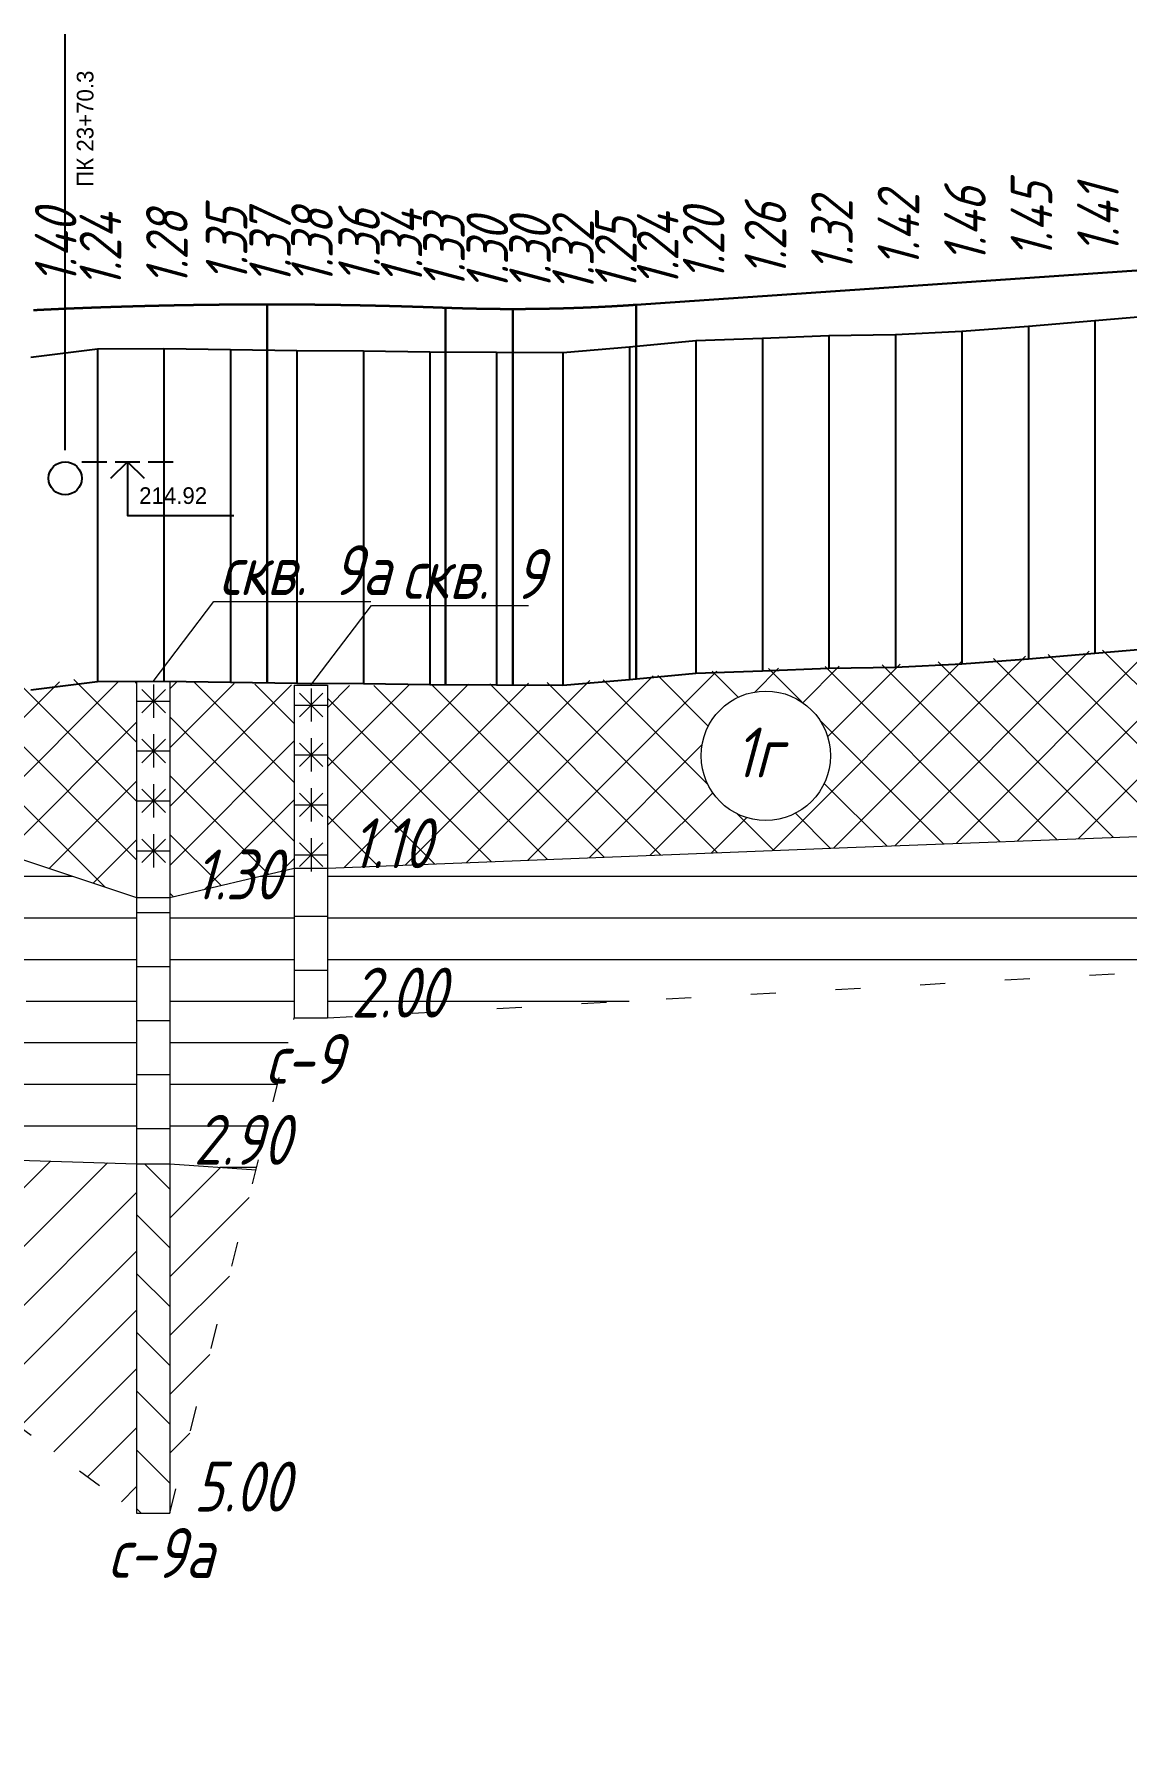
# Model space of a CAD drawing. Extents: x 2172 to 5772, y -842 to -248.
# Drawn here: x 2739.4 to 2805.1, y -519.5 to -416.8 of the extents above; entities that cross this region are included whole.
import ezdxf

# ---------------------------------------------------------------- set-up
doc = ezdxf.new("R2010")
doc.units = 0
doc.header["$MEASUREMENT"] = 0
doc.linetypes.add('CONTI', pattern=[0])
doc.linetypes.add('STROT', pattern=[1.7, 0.5, -1.2])
doc.layers.add('геология', color=7, linetype='CONTINUOUS', lineweight=20)
doc.layers.add('КРАСНЫЙ_ПРОФИЛЬ', color=1, linetype='CONTINUOUS', lineweight=30)
for name, color, linetype in [('ДИНАМИЧЕСКИЕ_КОММУНИКАЦИИ', 7, 'CONTINUOUS'), ('РАБОЧИЕ_ОТМЕТКИ', 1, 'CONTINUOUS'), ('ЧЕРНЫЙ_ПРОФИЛЬ', 7, 'CONTINUOUS')]:
    doc.layers.add(name, color=color, linetype=linetype)
doc.styles.add('ГОСТ', font='gost.TTF', dxfattribs={"oblique": 15, "height": 1})

# ---------------------------------------------------------------- blocks, each defined once
blk = doc.blocks.new('*U18')
at = {"layer": 'ДИНАМИЧЕСКИЕ_КОММУНИКАЦИИ', "color": 0}
blk.add_circle((0, 0), 1, dxfattribs=at)
blk = doc.blocks.new('*U19')
at = {"layer": 'ДИНАМИЧЕСКИЕ_КОММУНИКАЦИИ', "color": 0}
blk.add_text('214.92', height=1, dxfattribs=at).set_placement((4.45, -2.54))
blk = doc.blocks.new('*U20')
at = {"layer": 'ДИНАМИЧЕСКИЕ_КОММУНИКАЦИИ', "color": 0}
blk.add_text('ПК 23+70.3', height=1, rotation=90, dxfattribs=at).set_placement((1.7, 3.2))

msp = doc.modelspace()

# ---------------------------------------------------------------- hatches: boundary and pattern name
at = {"layer": 'геология', "linetype": 'Continuous'}
h = msp.add_hatch(dxfattribs=at)
h.set_pattern_fill('ANSI31', scale=20, angle=135, style=0)
h.set_pattern_definition([(180, (2172.2283, -872.4663), (-4e-16, -2.5), [])])
h.paths.add_polyline_path([(3105.68, -497.89), (3100.3, -497.51), (3100.3, -519.51)])
h.paths.add_polyline_path([(3098.3, -497.51), (3069.03, -496.46), (3098.3, -519.51)])
h.paths.add_polyline_path([(3095.38, -507.84, -1), (3087.6, -507.84, -1)], flags=16)
h.paths.add_polyline_path([(3098.3, -478.51), (3094.27, -477.33), (3075.95, -477.86), (3057.94, -477.73), (3057.94, -487.73), (3069.03, -496.46), (3098.3, -497.51)])
h.paths.add_polyline_path([(3082.55, -484.72, -1), (3090.33, -484.72, -1)], flags=16)
h.paths.add_polyline_path([(3107.23, -478.3), (3100.3, -478.51), (3100.3, -497.51), (3105.68, -497.89), (3107.23, -491.68)])
h.paths.add_polyline_path([(3055.94, -477.73), (2997.85, -470.68), (2997.85, -480.68), (3055.94, -487.73)])
h.paths.add_polyline_path([(3020.09, -478.79, -1), (3027.87, -478.79, -1)], flags=16)
h.paths.add_polyline_path([(2995.85, -470.68), (2937.15, -467.61), (2937.15, -478.61), (2995.85, -480.68)])
h.paths.add_polyline_path([(2965.27, -474.52, -1), (2973.05, -474.52, -1)], flags=16)
h.paths.add_polyline_path([(2935.15, -467.61), (2902.58, -467.01), (2877.22, -464.24), (2877.22, -473.24), (2935.15, -478.61)])
h.paths.add_polyline_path([(2875.22, -464.24), (2858.1, -464.3, -0.510101), (2851.8, -464.32), (2819.36, -464.43), (2817.12, -464.73), (2817.12, -472.73), (2875.22, -473.24)])
h.paths.add_polyline_path([(2866.26, -468.48, -1), (2858.48, -468.48, -1)], flags=16)
h.paths.add_polyline_path([(2815.12, -464.73), (2788.34, -465.73), (2757.07, -466.98), (2757.07, -475.98), (2815.12, -472.73)])
h.paths.add_polyline_path([(2812.24, -467.9), (2812.24, -465.9), (2814.24, -465.9), (2814.24, -467.9)], flags=16)
h.paths.add_polyline_path([(2755.07, -466.98), (2747.59, -468.75), (2747.59, -484.75), (2752.78, -485.12), (2755.07, -475.98)])
h.paths.add_polyline_path([(2745.59, -468.75), (2724.06, -461.57), (2697.03, -456.87), (2697.03, -469.87), (2715.94, -483.84), (2745.59, -484.75)])
h.paths.add_polyline_path([(2738.95, -474.79, -1), (2731.17, -474.79, -1)], flags=16)
h.paths.add_polyline_path([(2695.03, -456.87), (2675.65, -450.32), (2667.14, -449.29), (2664.2, -449.58, -0.625343), (2657.24, -450.25), (2657.05, -450.27), (2635.84, -449.68), (2635.84, -466.68), (2695.03, -469.87)])
h.paths.add_polyline_path([(2656.51, -459.65, -1), (2664.29, -459.65, -1)], flags=16)
h.paths.add_polyline_path([(2633.84, -449.68), (2615.67, -450.31), (2610.45, -450.49), (2575.11, -449.87), (2575.11, -466.37), (2630.66, -466.66), (2630.66, -464.73), (2632.66, -464.73), (2632.66, -466.67), (2633.84, -466.68)])
h.paths.add_polyline_path([(2573.11, -449.87), (2545.31, -449.81), (2534.16, -449.94), (2525.13, -450.37), (2516.1, -450.79), (2516.1, -466.79), (2573.11, -466.37)])
h.paths.add_polyline_path([(2514.1, -450.8), (2502.32, -453.24), (2488.41, -456.14), (2473.99, -463.35), (2473.99, -477.35), (2501.92, -477.29), (2514.1, -466.79)])
h.paths.add_polyline_path([(2492.07, -466.48, -1), (2484.29, -466.48, -1)], flags=16)
h.paths.add_polyline_path([(3100.97, -498.54), (3109.71, -498.54), (3109.71, -494.03), (3100.97, -494.03)], flags=9)
h.paths.add_polyline_path([(3089.5, -509.89), (3093.52, -509.89), (3093.52, -505.39), (3089.5, -505.39)], flags=8)
h.paths.add_polyline_path([(3084.45, -486.77), (3088.69, -486.77), (3088.69, -482.27), (3084.45, -482.27)], flags=8)
h.paths.add_polyline_path([(3058.62, -488.46), (3067.36, -488.46), (3067.36, -483.96), (3058.62, -483.96)], flags=24)
h.paths.add_polyline_path([(3053.47, -492.45), (3062.42, -492.45), (3062.42, -487.95), (3053.47, -487.95)], flags=9)
h.paths.add_polyline_path([(3100.97, -479.4), (3109.71, -479.4), (3109.71, -474.89), (3100.97, -474.89)], flags=9)
h.paths.add_polyline_path([(3022, -480.84), (3026.23, -480.84), (3026.23, -476.33), (3022, -476.33)], flags=8)
h.paths.add_polyline_path([(2998.52, -481.41), (3007.26, -481.41), (3007.26, -476.9), (2998.52, -476.9)], flags=25)
h.paths.add_polyline_path([(2967.17, -476.57), (2971.41, -476.57), (2971.41, -472.06), (2967.17, -472.06)], flags=8)
h.paths.add_polyline_path([(2937.82, -479.35), (2946.56, -479.35), (2946.56, -474.84), (2937.82, -474.84)], flags=25)
h.paths.add_polyline_path([(2877.9, -473.98), (2886.64, -473.98), (2886.64, -469.47), (2877.9, -469.47)], flags=25)
h.paths.add_polyline_path([(2860.39, -470.53), (2864.62, -470.53), (2864.62, -466.02), (2860.39, -466.02)], flags=8)
h.paths.add_polyline_path([(2817.8, -473.46), (2826.54, -473.46), (2826.54, -468.96), (2817.8, -468.96)], flags=9)
h.paths.add_polyline_path([(2817.8, -465.65), (2825.89, -465.65), (2825.89, -461.14), (2817.8, -461.14)], flags=9)
h.paths.add_polyline_path([(2804.27, -468.41), (2813.44, -468.41), (2813.44, -463.9), (2804.27, -463.9)], flags=9)
h.paths.add_polyline_path([(2757.74, -476.72), (2766.49, -476.72), (2766.49, -472.21), (2757.74, -472.21)], flags=9)
h.paths.add_polyline_path([(2757.75, -467.73), (2765.2, -467.73), (2765.2, -463.23), (2757.75, -463.23)], flags=9)
h.paths.add_polyline_path([(2752.59, -480.71), (2760.26, -480.71), (2760.26, -476.2), (2752.59, -476.2)], flags=9)
h.paths.add_polyline_path([(2748.27, -485.56), (2757.01, -485.56), (2757.01, -481.05), (2748.27, -481.05)], flags=9)
h.paths.add_polyline_path([(2748.27, -469.61), (2756.15, -469.61), (2756.15, -465.1), (2748.27, -465.1)], flags=9)
h.paths.add_polyline_path([(2733.07, -476.84), (2737.31, -476.84), (2737.31, -472.34), (2733.07, -472.34)], flags=8)
h.paths.add_polyline_path([(2697.71, -470.61), (2706.45, -470.61), (2706.45, -466.1), (2697.71, -466.1)], flags=24)
h.paths.add_polyline_path([(2692.56, -474.59), (2700.22, -474.59), (2700.22, -470.09), (2692.56, -470.09)], flags=9)
h.paths.add_polyline_path([(2658.42, -461.7), (2662.65, -461.7), (2662.65, -457.19), (2658.42, -457.19)], flags=8)
h.paths.add_polyline_path([(2636.52, -467.41), (2645.26, -467.41), (2645.26, -462.9), (2636.52, -462.9)], flags=25)
h.paths.add_polyline_path([(2636.52, -450.54), (2645.04, -450.54), (2645.04, -446.04), (2636.52, -446.04)], flags=9)
h.paths.add_polyline_path([(2624.01, -467.23), (2631.25, -467.23), (2631.25, -462.73), (2624.01, -462.73)], flags=9)
h.paths.add_polyline_path([(2575.79, -467.1), (2584.53, -467.1), (2584.53, -462.6), (2575.79, -462.6)], flags=9)
h.paths.add_polyline_path([(2575.79, -450.71), (2584.1, -450.71), (2584.1, -446.2), (2575.79, -446.2)], flags=9)
h.paths.add_polyline_path([(2516.77, -467.53), (2525.51, -467.53), (2525.51, -463.02), (2516.77, -463.02)], flags=9)
h.paths.add_polyline_path([(2516.77, -451.63), (2525.51, -451.63), (2525.51, -447.13), (2516.77, -447.13)], flags=9)
h.paths.add_polyline_path([(2486.19, -468.53), (2490.43, -468.53), (2490.43, -464.02), (2486.19, -464.02)], flags=8)
h.paths.add_polyline_path([(2474.67, -478.32), (2483.41, -478.32), (2483.41, -473.81), (2474.67, -473.81)], flags=9)
h.paths.add_polyline_path([(2474.67, -464.03), (2482.77, -464.03), (2482.77, -459.53), (2474.67, -459.53)], flags=24)
h = msp.add_hatch(dxfattribs=at)
h.set_pattern_fill('ANSI37', color=1, scale=20, style=0)
h.set_pattern_definition([(45, (2172.2283, -872.4663), (-1.767767, 1.767767), []), (135, (2172.2283, -872.4663), (-1.767767, -1.767767), [])])
h.paths.add_polyline_path([(2633.84, -446.71), (2631.23, -446.79), (2627.25, -447.23), (2623.27, -447.6), (2619.23, -447.35), (2615.19, -447), (2611.23, -446.81), (2609.47, -446.76), (2582.25, -450), (2610.45, -450.49), (2615.67, -450.31), (2633.84, -449.68)])
edge = h.paths.add_edge_path()
edge.add_arc((2660.56, -448.22), 3.89, 155.4244, 180, ccw=False)
edge.add_line((2657.02, -446.6), (2655.23, -446.7))
edge.add_line((2655.23, -446.7), (2651.23, -446.78))
edge.add_line((2651.23, -446.78), (2647.23, -446.74))
edge.add_line((2647.23, -446.74), (2643.23, -446.68))
edge.add_line((2643.23, -446.68), (2639.23, -446.68))
edge.add_line((2639.23, -446.68), (2635.84, -446.67))
edge.add_line((2635.84, -446.67), (2635.84, -449.68))
edge.add_line((2635.84, -449.68), (2657.05, -450.27))
edge.add_line((2657.05, -450.27), (2657.24, -450.25))
edge.add_arc((2660.56, -448.22), 3.89, 180, 211.469, ccw=False)
edge = h.paths.add_edge_path()
edge.add_line((2687.23, -448.55), (2683.23, -448.13))
edge.add_line((2683.23, -448.13), (2679.23, -447.52))
edge.add_line((2679.23, -447.52), (2675.19, -447.09))
edge.add_line((2675.19, -447.09), (2671.23, -446.81))
edge.add_line((2671.23, -446.81), (2667.17, -446.39))
edge.add_line((2667.17, -446.39), (2663.71, -445.93))
edge.add_arc((2660.56, -448.22), 3.89, 0, 35.9895, ccw=False)
edge.add_arc((2660.56, -448.22), 3.89, 339.5472, 360, ccw=False)
edge.add_line((2664.2, -449.58), (2667.14, -449.29))
edge.add_line((2667.14, -449.29), (2675.65, -450.32))
edge.add_line((2675.65, -450.32), (2695.03, -456.87))
edge.add_line((2695.03, -456.87), (2695.03, -449.87))
edge.add_line((2695.03, -449.87), (2696.03, -449.87))
edge.add_line((2696.03, -449.87), (2695.23, -449.73))
edge.add_line((2695.23, -449.73), (2691.23, -449.08))
edge.add_line((2691.23, -449.08), (2687.23, -448.55))
h.paths.add_polyline_path([(2745.59, -455.74), (2743.23, -455.72), (2742.07, -455.58), (2739.23, -456.07), (2735.23, -456.46), (2731.23, -456.3), (2727.23, -455.63), (2723.23, -454.86), (2719.23, -454.05), (2715.23, -453.25), (2711.23, -452.5), (2707.23, -451.93), (2703.23, -451.26), (2699.23, -450.46), (2697.03, -450.06), (2697.03, -456.87), (2724.06, -461.57), (2745.59, -468.75)])
h.paths.add_polyline_path([(2755.07, -455.97), (2751.23, -455.87), (2747.59, -455.77), (2747.59, -468.75), (2755.07, -466.98)])
h.paths.add_polyline_path([(2815.12, -452.78), (2811.23, -453.19), (2807.23, -453.58), (2803.23, -453.91), (2799.23, -454.23), (2795.23, -454.5), (2791.23, -454.73), (2787.23, -454.85), (2783.23, -454.99), (2779.23, -455.19), (2775.23, -455.55), (2771.23, -455.79), (2767.23, -455.9), (2763.23, -455.95), (2759.23, -456.01), (2757.07, -455.99), (2757.07, -466.98), (2788.34, -465.73), (2815.12, -464.73)])
edge = h.paths.add_edge_path(flags=16)
edge.add_arc((2783.43, -460.22), 3.89, 0, 360)
edge = h.paths.add_edge_path()
edge.add_line((2875.22, -453.24), (2876.22, -453.24))
edge.add_line((2876.22, -453.24), (2875.23, -453.03))
edge.add_line((2875.23, -453.03), (2871.23, -452.68))
edge.add_line((2871.23, -452.68), (2867.23, -452.25))
edge.add_line((2867.23, -452.25), (2863.23, -451.67))
edge.add_line((2863.23, -451.67), (2859.23, -451.8))
edge.add_line((2859.23, -451.8), (2855.23, -451.78))
edge.add_line((2855.23, -451.78), (2851.23, -451.63))
edge.add_line((2851.23, -451.63), (2847.23, -451.64))
edge.add_line((2847.23, -451.64), (2843.23, -451.89))
edge.add_line((2843.23, -451.89), (2839.23, -452.09))
edge.add_line((2839.23, -452.09), (2835.23, -452.27))
edge.add_line((2835.23, -452.27), (2831.23, -452.33))
edge.add_line((2831.23, -452.33), (2827.23, -452.36))
edge.add_line((2827.23, -452.36), (2823.23, -452.49))
edge.add_line((2823.23, -452.49), (2819.23, -452.6))
edge.add_line((2819.23, -452.6), (2817.12, -452.69))
edge.add_line((2817.12, -452.69), (2817.12, -464.73))
edge.add_line((2817.12, -464.73), (2841.52, -461.43))
edge.add_line((2841.52, -461.43), (2851.36, -460.52))
edge.add_arc((2854.95, -462.03), 3.89, 35.2709, 157.3165, ccw=False)
edge.add_line((2858.12, -459.78), (2875.22, -457.24))
edge.add_line((2875.22, -457.24), (2875.22, -453.24))
edge = h.paths.add_edge_path(flags=16)
edge.add_arc((2843.05, -456.45), 3.89, 0, 360)
h.paths.add_polyline_path([(2888.74, -455.33), (2887.23, -455.19), (2883.23, -454.77), (2879.23, -453.9), (2877.22, -453.46), (2877.22, -457.24), (2893.45, -459.68), (2902.6, -461.02), (2904.55, -461.4), (2896.31, -458.51)])
h.paths.add_polyline_path([(2935.15, -458.59), (2931.23, -458.34), (2927.23, -458.36), (2923.23, -458.39), (2919.23, -458.34), (2915.23, -458.03), (2911.23, -458.11), (2907.23, -457.94), (2903.23, -457.38), (2899.23, -456.66), (2895.23, -456.03), (2891.23, -455.58), (2888.74, -455.33), (2896.31, -458.51), (2904.55, -461.4), (2908.33, -462.13), (2918.13, -462.45), (2926.47, -461.49), (2935.15, -460.11)])
h.paths.add_polyline_path([(2983.23, -458.91), (2979.23, -458.47), (2975.23, -458), (2971.23, -457.83), (2967.23, -457.76), (2963.23, -458.26), (2959.23, -458.32), (2955.23, -458.33), (2951.23, -458.42), (2947.23, -458.48), (2943.23, -458.53), (2939.23, -458.67), (2937.15, -458.63), (2937.15, -460.11), (2952.45, -460.33), (2964.35, -460.26), (2968.65, -459.63), (2976.39, -460.02), (2995.85, -461.68), (2995.85, -460.63), (2995.23, -460.61), (2991.23, -460.04), (2987.23, -459.37)])
h.paths.add_polyline_path([(3035.23, -464.71), (3031.23, -464.53), (3027.23, -464.37), (3023.23, -463.96), (3019.23, -463.4), (3015.23, -462.76), (3011.23, -461.9), (3007.23, -461.25), (3003.23, -460.94), (2999.23, -460.78), (2997.85, -460.72), (2997.85, -461.68), (3007.24, -462.45), (3015.76, -464.47), (3028.12, -466.35), (3036.55, -466.35), (3044.55, -467.49), (3055.94, -469.73), (3055.94, -467.73), (3056.94, -467.73), (3055.23, -467.39), (3051.23, -466.63), (3047.23, -466.09), (3043.23, -465.7), (3039.23, -465.3)])
edge = h.paths.add_edge_path()
edge.add_arc((3085.65, -471.87), 3.89, 119.5058, 180, ccw=False)
edge.add_line((3083.74, -468.48), (3083.23, -468.44))
edge.add_line((3083.23, -468.44), (3079.23, -468.33))
edge.add_line((3079.23, -468.33), (3075.23, -469.28))
edge.add_line((3075.23, -469.28), (3071.23, -469.42))
edge.add_line((3071.23, -469.42), (3067.23, -469.15))
edge.add_line((3067.23, -469.15), (3063.23, -468.64))
edge.add_line((3063.23, -468.64), (3059.23, -468.19))
edge.add_line((3059.23, -468.19), (3057.94, -467.93))
edge.add_line((3057.94, -467.93), (3057.94, -469.73))
edge.add_line((3057.94, -469.73), (3066.48, -472.34))
edge.add_line((3066.48, -472.34), (3075.04, -473.37))
edge.add_line((3075.04, -473.37), (3081.67, -474.77))
edge.add_line((3081.67, -474.77), (3083.43, -475.06))
edge.add_arc((3085.65, -471.87), 3.89, 180, 235.0607, ccw=False)
edge = h.paths.add_edge_path()
edge.add_line((3098.3, -469.57), (3097.55, -469.63))
edge.add_line((3097.55, -469.63), (3095.23, -469.54))
edge.add_line((3095.23, -469.54), (3091.23, -469.35))
edge.add_line((3091.23, -469.35), (3088.2, -468.93))
edge.add_arc((3085.65, -471.87), 3.89, 0, 49.03, ccw=False)
edge.add_arc((3085.65, -471.87), 3.89, -73.4719, 0, ccw=False)
edge.add_line((3086.76, -475.6), (3090.24, -476.16))
edge.add_line((3090.24, -476.16), (3098.3, -478.51))
edge.add_line((3098.3, -478.51), (3098.3, -469.57))
h.paths.add_polyline_path([(3107.23, -469.65), (3103.23, -469.52), (3100.3, -469.51), (3100.3, -478.51), (3107.23, -478.3)])
h.paths.add_polyline_path([(2937.82, -461.04), (2945.7, -461.04), (2945.7, -456.53), (2937.82, -456.53)])
h.paths.add_polyline_path([(2998.52, -462.45), (3006.62, -462.45), (3006.62, -457.95), (2998.52, -457.95)])
h.paths.add_polyline_path([(3058.62, -470.59), (3067.36, -470.59), (3067.36, -466.08), (3058.62, -466.08)])
h.paths.add_polyline_path([(3100.97, -479.4), (3109.71, -479.4), (3109.71, -474.89), (3100.97, -474.89)])
h = msp.add_hatch(dxfattribs=at)
h.set_pattern_fill('ANSI31', scale=20, style=0)
h.set_pattern_definition([(45, (3009.719, -466.3003), (-1.767767, 1.767767), [])])
h.paths.add_polyline_path([(3024.68, -465.91), (3015.76, -464.47), (3007.24, -462.45), (2997.85, -461.68), (2997.85, -470.68), (3055.94, -477.73), (3055.94, -469.73), (3044.55, -467.49), (3036.55, -466.35), (3028.12, -466.35), (3024.68, -465.91, -0.370657), (3027.98, -469.75, -1), (3020.2, -469.75, -0.459155)], flags=16)
h.paths.add_polyline_path([(2270.88, -479.49), (2269.8, -479.49), (2269.8, -481.49), (2267.8, -481.49), (2267.8, -479.49), (2267.23, -479.49), (2267.23, -485.49), (2270.88, -485.49)])
h.paths.add_polyline_path([(2283.85, -477.58), (2272.88, -479.49), (2272.88, -485.49), (2281.35, -483.87), (2283.85, -483.1)])
h.paths.add_polyline_path([(2289.15, -476.66), (2283.85, -477.58), (2283.85, -483.1), (2289.15, -481.46)])
h.paths.add_polyline_path([(2324.49, -470.53), (2289.15, -476.66), (2289.15, -481.46)])
h.paths.add_polyline_path([(2452.64, -457.26), (2408.72, -463.75), (2452.64, -462.26)])
h.paths.add_polyline_path([(2471.99, -457.35), (2454.64, -457.26), (2454.64, -462.26), (2471.99, -463.35)])
h.paths.add_polyline_path([(2488.41, -456.14), (2473.99, -457.35), (2473.99, -463.35)])
h.paths.add_polyline_path([(2875.22, -457.24), (2858.12, -459.78, -0.155125), (2858.84, -462.03, -0.157311), (2858.1, -464.3), (2875.22, -464.24)])
h.paths.add_polyline_path([(2851.06, -462.03, -0.0993), (2851.36, -460.52), (2841.52, -461.43), (2819.36, -464.43), (2851.8, -464.32, -0.15899)])
h.paths.add_polyline_path([(2745.59, -484.75), (2715.94, -483.84), (2745.59, -505.75)])
h.paths.add_polyline_path([(2738.51, -490.07, -1), (2730.73, -490.07, -1)], flags=16)
h.paths.add_polyline_path([(2752.78, -485.12), (2747.59, -484.75), (2747.59, -505.75)])
h.paths.add_polyline_path([(2935.15, -460.11), (2926.47, -461.49), (2918.13, -462.45), (2908.33, -462.13), (2902.6, -461.02), (2893.45, -459.68), (2877.22, -457.24), (2877.22, -464.24), (2902.58, -467.01), (2935.15, -467.61)])
h.paths.add_polyline_path([(2995.85, -461.68), (2976.39, -460.02), (2968.65, -459.63), (2964.35, -460.26), (2952.45, -460.33), (2937.15, -460.11), (2937.15, -467.61), (2995.85, -470.68)])
h.paths.add_polyline_path([(2965.26, -464.37, -1), (2973.04, -464.37, -1)], flags=16)
h.paths.add_polyline_path([(3024.68, -465.91), (3015.76, -464.47), (3007.24, -462.45), (2997.85, -461.68), (2997.85, -470.68), (3023.62, -473.61, -0.37925), (3020.2, -469.75, -0.459155)], flags=0)
h.paths.add_polyline_path([(3055.94, -469.73), (3044.55, -467.49), (3036.55, -466.35), (3028.12, -466.35), (3015.76, -464.47), (3007.24, -462.45), (2997.85, -461.68), (2997.85, -470.68), (3055.94, -477.73)])
h.paths.add_polyline_path([(3020.2, -469.75, -1), (3027.98, -469.75, -1)], flags=0)
h.paths.add_polyline_path([(3022.11, -471.8), (3026.34, -471.8), (3026.34, -467.3), (3022.11, -467.3)], flags=8)
h.paths.add_polyline_path([(2998.52, -471.4), (3006.62, -471.4), (3006.62, -466.9), (2998.52, -466.9)], flags=8)
h.paths.add_polyline_path([(2998.52, -471.4), (3006.62, -471.4), (3006.62, -466.9), (2998.52, -466.9)], flags=8)
h = msp.add_hatch(dxfattribs=at)
h.set_pattern_fill('ANSI31', scale=26, angle=135, style=0)
h.set_pattern_definition([(180, (5170.7754, -2920.3706), (-7e-16, -3.25), [])])
h.paths.add_polyline_path([(2757.07, -466.98), (2755.07, -466.98), (2755.07, -475.98), (2757.07, -475.98)])
h = msp.add_hatch(dxfattribs=at)
h.set_pattern_fill('ANSI31', scale=26, angle=135, style=0)
h.set_pattern_definition([(180, (5128.4216, -2920.138), (-7e-16, -3.25), [])])
h.paths.add_polyline_path([(2747.59, -468.75), (2745.59, -468.75), (2745.59, -484.75), (2747.59, -484.75)])
h = msp.add_hatch(dxfattribs=at)
h.set_pattern_fill('ANSI31', scale=20, angle=90, style=0)
h.set_pattern_definition([(135, (5128.4216, -2920.138), (-1.767767, -1.767767), [])])
h.paths.add_polyline_path([(2747.59, -484.75), (2745.59, -484.75), (2745.59, -505.75), (2747.59, -505.75)])

# ---------------------------------------------------------------- linework, layer by layer
at = {"layer": 'геология', "color": 7, "linetype": 'Continuous'}
for p, q in [((2746.59, -455.75), (2750.24, -450.95)), ((2750.24, -450.95), (2759.68, -450.95)), ((2756.07, -455.98), (2759.72, -451.18)), ((2759.72, -451.18), (2769.16, -451.18)), ((2745.59, -455.75), (2747.59, -455.75)), ((2755.07, -455.98), (2757.07, -455.98)), ((2724.06, -461.57), (2745.59, -468.75)), ((2788.34, -465.73), (2815.12, -464.73)), ((2757.07, -466.98), (2788.34, -465.73)), ((2747.59, -468.75), (2755.07, -466.98)), ((2755.07, -466.98), (2757.07, -466.98)), ((2755.07, -466.98), (2757.07, -466.98)), ((2745.59, -468.75), (2747.59, -468.75)), ((2745.59, -468.75), (2747.59, -468.75)), ((2755.07, -475.98), (2757.07, -475.98)), ((2755.07, -475.98), (2757.07, -475.98)), ((2715.94, -483.84), (2745.59, -484.75)), ((2745.59, -484.75), (2747.59, -484.75)), ((2747.59, -484.75), (2752.78, -485.12)), ((2745.59, -505.75), (2747.59, -505.75)), ((2745.59, -505.75), (2747.59, -505.75))]:
    msp.add_line(p, q, dxfattribs=at)
at = {"layer": 'геология', "color": 7, "linetype": 'Continuous', "ltscale": 5}
for p, q in [((2745.59, -455.75), (2745.59, -505.75)), ((2747.59, -455.75), (2747.59, -505.75)), ((2755.07, -455.98), (2755.07, -475.98)), ((2757.07, -455.98), (2757.07, -475.98))]:
    msp.add_line(p, q, dxfattribs=at)
at = {"layer": 'геология', "color": 1, "linetype": 'Continuous'}
for p, q in [((2745.9, -457.64), (2747.32, -456.23)), ((2747.32, -457.64), (2745.9, -456.23)), ((2746.61, -455.93), (2746.61, -457.93)), ((2755.38, -457.87), (2756.79, -456.46)), ((2756.79, -457.87), (2755.38, -456.46)), ((2756.08, -456.17), (2756.08, -458.17)), ((2745.61, -456.93), (2747.61, -456.93)), ((2755.08, -457.17), (2757.08, -457.17)), ((2746.61, -458.93), (2746.61, -460.93)), ((2745.61, -459.93), (2747.61, -459.93)), ((2745.9, -460.64), (2747.32, -459.23)), ((2747.32, -460.64), (2745.9, -459.23)), ((2755.38, -460.87), (2756.79, -459.46)), ((2756.79, -460.87), (2755.38, -459.46)), ((2756.08, -459.17), (2756.08, -461.17)), ((2755.08, -460.17), (2757.08, -460.17)), ((2746.61, -461.93), (2746.61, -463.93)), ((2745.61, -462.93), (2747.61, -462.93)), ((2745.9, -463.64), (2747.32, -462.23)), ((2747.32, -463.64), (2745.9, -462.23)), ((2755.38, -463.87), (2756.79, -462.46)), ((2756.79, -463.87), (2755.38, -462.46)), ((2756.08, -462.17), (2756.08, -464.17)), ((2755.08, -463.17), (2757.08, -463.17)), ((2746.61, -464.93), (2746.61, -466.93)), ((2745.61, -465.93), (2747.61, -465.93)), ((2745.9, -466.64), (2747.32, -465.23)), ((2747.32, -466.64), (2745.9, -465.23)), ((2755.38, -466.87), (2756.79, -465.46)), ((2756.79, -466.87), (2755.38, -465.46)), ((2756.08, -465.17), (2756.08, -467.17)), ((2755.08, -466.17), (2757.08, -466.17))]:
    msp.add_line(p, q, dxfattribs=at)
at = {"layer": 'геология', "color": 7, "linetype": 'STROT', "ltscale": 3}
for p, q in [((2697.03, -469.87), (2745.59, -505.75)), ((2757.07, -475.98), (2815.12, -472.73)), ((2747.59, -505.75), (2755.07, -475.98))]:
    msp.add_line(p, q, dxfattribs=at)
at = {"layer": 'геология', "color": 7, "linetype": 'Continuous'}
msp.add_circle((2783.43, -460.22), 3.89, dxfattribs=at)
at = {"layer": 'ДИНАМИЧЕСКИЕ_КОММУНИКАЦИИ', "color": 7}
for points in [[(2741.29, -441.84), (2741.29, -416.84)], [(2742.29, -442.54), (2743.79, -442.54)], [(2744.04, -443.54), (2745.04, -442.54), (2746.04, -443.54)], [(2744.29, -442.54), (2745.79, -442.54)], [(2745.04, -442.54), (2745.04, -445.78), (2751.44, -445.78)], [(2746.29, -442.54), (2747.79, -442.54)]]:
    msp.add_lwpolyline(points, dxfattribs=at)
at = {"layer": 'КРАСНЫЙ_ПРОФИЛЬ'}
for p, q in [((2775.63, -433.1), (2818.89, -430.14)), ((2753.44, -433.08), (2753.44, -455.82)), ((2775.63, -433.1), (2775.63, -455.59)), ((2764.17, -433.28), (2764.17, -455.94)), ((2768.22, -433.36), (2768.22, -455.95))]:
    msp.add_line(p, q, dxfattribs=at)
for points in [[(2739.38, -433.43), (2739.42, -433.42), (2739.46, -433.42), (2739.5, -433.42), (2739.54, -433.42), (2739.58, -433.42), (2739.62, -433.41), (2739.66, -433.41), (2739.7, -433.41), (2739.74, -433.41), (2739.78, -433.41), (2739.82, -433.4), (2739.86, -433.4), (2739.9, -433.4), (2739.94, -433.4), (2739.98, -433.4), (2740.02, -433.39), (2740.06, -433.39), (2740.1, -433.39), (2740.14, -433.39), (2740.18, -433.39), (2740.22, -433.39), (2740.26, -433.38), (2740.3, -433.38), (2740.34, -433.38), (2740.38, -433.38), (2740.42, -433.38), (2740.46, -433.37), (2740.5, -433.37), (2740.54, -433.37), (2740.58, -433.37), (2740.62, -433.37), (2740.66, -433.37), (2740.7, -433.36), (2740.74, -433.36), (2740.78, -433.36), (2740.82, -433.36), (2740.86, -433.36), (2740.9, -433.35), (2740.94, -433.35), (2740.98, -433.35), (2741.02, -433.35), (2741.06, -433.35), (2741.1, -433.35), (2741.14, -433.34), (2741.18, -433.34), (2741.22, -433.34), (2741.26, -433.34), (2741.3, -433.34), (2741.34, -433.34), (2741.38, -433.33), (2741.42, -433.33), (2741.46, -433.33), (2741.5, -433.33), (2741.54, -433.33), (2741.58, -433.33), (2741.62, -433.32), (2741.66, -433.32), (2741.7, -433.32), (2741.74, -433.32), (2741.78, -433.32), (2741.82, -433.32), (2741.86, -433.31), (2741.9, -433.31), (2741.94, -433.31), (2741.98, -433.31), (2742.02, -433.31), (2742.06, -433.31), (2742.1, -433.3), (2742.14, -433.3), (2742.18, -433.3), (2742.22, -433.3), (2742.26, -433.3), (2742.3, -433.3), (2742.34, -433.3), (2742.38, -433.29), (2742.42, -433.29), (2742.46, -433.29), (2742.5, -433.29), (2742.54, -433.29), (2742.58, -433.29), (2742.62, -433.28), (2742.66, -433.28), (2742.7, -433.28), (2742.74, -433.28), (2742.78, -433.28), (2742.82, -433.28), (2742.86, -433.28), (2742.9, -433.27), (2742.94, -433.27), (2742.98, -433.27), (2743.02, -433.27), (2743.06, -433.27), (2743.1, -433.27), (2743.14, -433.27), (2743.18, -433.26), (2743.22, -433.26), (2743.23, -433.26), (2743.26, -433.26), (2743.3, -433.26), (2743.34, -433.26), (2743.38, -433.26), (2743.42, -433.26), (2743.46, -433.25), (2743.5, -433.25), (2743.54, -433.25), (2743.58, -433.25), (2743.62, -433.25), (2743.66, -433.25), (2743.7, -433.25), (2743.74, -433.24), (2743.78, -433.24), (2743.82, -433.24), (2743.86, -433.24), (2743.9, -433.24), (2743.94, -433.24), (2743.98, -433.24), (2744.02, -433.24), (2744.06, -433.23), (2744.1, -433.23), (2744.14, -433.23), (2744.18, -433.23), (2744.22, -433.23), (2744.26, -433.23), (2744.3, -433.23), (2744.34, -433.23), (2744.38, -433.22), (2744.42, -433.22), (2744.46, -433.22), (2744.5, -433.22), (2744.54, -433.22), (2744.58, -433.22), (2744.62, -433.22), (2744.66, -433.22), (2744.7, -433.21), (2744.74, -433.21), (2744.78, -433.21), (2744.82, -433.21), (2744.86, -433.21), (2744.9, -433.21), (2744.94, -433.21), (2744.98, -433.21), (2745.02, -433.2), (2745.06, -433.2), (2745.1, -433.2), (2745.14, -433.2), (2745.18, -433.2), (2745.22, -433.2), (2745.26, -433.2), (2745.3, -433.2), (2745.34, -433.2), (2745.38, -433.19), (2745.42, -433.19), (2745.46, -433.19), (2745.5, -433.19), (2745.54, -433.19), (2745.58, -433.19), (2745.62, -433.19), (2745.66, -433.19), (2745.7, -433.19), (2745.74, -433.18), (2745.78, -433.18), (2745.82, -433.18), (2745.86, -433.18), (2745.9, -433.18), (2745.94, -433.18), (2745.98, -433.18), (2746.02, -433.18), (2746.06, -433.18), (2746.1, -433.17), (2746.14, -433.17), (2746.18, -433.17), (2746.22, -433.17), (2746.26, -433.17), (2746.3, -433.17), (2746.34, -433.17), (2746.38, -433.17), (2746.42, -433.17), (2746.46, -433.17), (2746.5, -433.16), (2746.54, -433.16), (2746.58, -433.16), (2746.62, -433.16), (2746.66, -433.16), (2746.7, -433.16), (2746.74, -433.16), (2746.78, -433.16), (2746.82, -433.16), (2746.86, -433.16), (2746.9, -433.16), (2746.94, -433.15), (2746.98, -433.15), (2747.02, -433.15), (2747.06, -433.15), (2747.1, -433.15), (2747.14, -433.15), (2747.18, -433.15), (2747.22, -433.15), (2747.23, -433.15), (2747.26, -433.15), (2747.3, -433.15), (2747.34, -433.15), (2747.38, -433.14), (2747.42, -433.14), (2747.46, -433.14), (2747.5, -433.14), (2747.54, -433.14), (2747.58, -433.14), (2747.62, -433.14), (2747.66, -433.14), (2747.7, -433.14), (2747.74, -433.14), (2747.78, -433.14), (2747.82, -433.14), (2747.86, -433.13), (2747.9, -433.13), (2747.94, -433.13), (2747.98, -433.13), (2748.02, -433.13), (2748.06, -433.13), (2748.1, -433.13), (2748.14, -433.13), (2748.18, -433.13), (2748.22, -433.13), (2748.26, -433.13), (2748.3, -433.13), (2748.34, -433.13), (2748.38, -433.13), (2748.42, -433.12), (2748.46, -433.12), (2748.5, -433.12), (2748.54, -433.12), (2748.58, -433.12), (2748.62, -433.12), (2748.66, -433.12), (2748.7, -433.12), (2748.74, -433.12), (2748.78, -433.12), (2748.82, -433.12), (2748.86, -433.12), (2748.9, -433.12), (2748.94, -433.12), (2748.98, -433.12), (2749.02, -433.11), (2749.06, -433.11), (2749.1, -433.11), (2749.14, -433.11), (2749.18, -433.11), (2749.22, -433.11), (2749.26, -433.11), (2749.3, -433.11), (2749.34, -433.11), (2749.38, -433.11), (2749.42, -433.11), (2749.46, -433.11), (2749.5, -433.11), (2749.54, -433.11), (2749.58, -433.11), (2749.62, -433.11), (2749.66, -433.11), (2749.7, -433.11), (2749.74, -433.1), (2749.78, -433.1), (2749.82, -433.1), (2749.86, -433.1), (2749.9, -433.1), (2749.94, -433.1), (2749.98, -433.1), (2750.02, -433.1), (2750.06, -433.1), (2750.1, -433.1), (2750.14, -433.1), (2750.18, -433.1), (2750.22, -433.1), (2750.26, -433.1), (2750.3, -433.1), (2750.34, -433.1), (2750.38, -433.1), (2750.42, -433.1), (2750.46, -433.1), (2750.5, -433.1), (2750.54, -433.1), (2750.58, -433.09), (2750.62, -433.09), (2750.66, -433.09), (2750.7, -433.09), (2750.74, -433.09), (2750.78, -433.09), (2750.82, -433.09), (2750.86, -433.09), (2750.9, -433.09), (2750.94, -433.09), (2750.98, -433.09), (2751.02, -433.09), (2751.06, -433.09), (2751.1, -433.09), (2751.14, -433.09), (2751.18, -433.09), (2751.22, -433.09), (2751.23, -433.09), (2751.26, -433.09), (2751.3, -433.09), (2751.34, -433.09), (2751.38, -433.09), (2751.42, -433.09), (2751.46, -433.09), (2751.5, -433.09), (2751.54, -433.09), (2751.58, -433.09), (2751.62, -433.09), (2751.66, -433.09), (2751.7, -433.09), (2751.74, -433.09), (2751.78, -433.09), (2751.82, -433.09), (2751.86, -433.08), (2751.9, -433.08), (2751.94, -433.08), (2751.98, -433.08), (2752.02, -433.08), (2752.06, -433.08), (2752.1, -433.08), (2752.14, -433.08), (2752.18, -433.08), (2752.22, -433.08), (2752.26, -433.08), (2752.3, -433.08), (2752.34, -433.08), (2752.38, -433.08), (2752.42, -433.08), (2752.46, -433.08), (2752.5, -433.08), (2752.54, -433.08), (2752.58, -433.08), (2752.62, -433.08), (2752.66, -433.08), (2752.7, -433.08), (2752.74, -433.08), (2752.78, -433.08), (2752.82, -433.08), (2752.86, -433.08), (2752.9, -433.08), (2752.94, -433.08), (2752.98, -433.08), (2753.02, -433.08), (2753.06, -433.08), (2753.1, -433.08), (2753.14, -433.08), (2753.18, -433.08), (2753.22, -433.08), (2753.26, -433.08), (2753.3, -433.08), (2753.34, -433.08), (2753.38, -433.08), (2753.42, -433.08), (2753.46, -433.08), (2753.5, -433.08), (2753.54, -433.08), (2753.58, -433.08), (2753.62, -433.08), (2753.66, -433.08), (2753.7, -433.08), (2753.74, -433.08), (2753.78, -433.08), (2753.82, -433.08), (2753.86, -433.08), (2753.9, -433.08), (2753.94, -433.08), (2753.98, -433.08), (2754.02, -433.08), (2754.06, -433.08), (2754.1, -433.08), (2754.14, -433.08), (2754.18, -433.08), (2754.22, -433.08), (2754.26, -433.08), (2754.3, -433.08), (2754.34, -433.08), (2754.38, -433.08), (2754.42, -433.08), (2754.46, -433.08), (2754.5, -433.08), (2754.54, -433.08), (2754.58, -433.08), (2754.62, -433.08), (2754.66, -433.08), (2754.7, -433.08), (2754.74, -433.08), (2754.78, -433.08), (2754.82, -433.08), (2754.86, -433.08), (2754.9, -433.08), (2754.94, -433.08), (2754.98, -433.08), (2755.02, -433.08), (2755.05, -433.09), (2755.09, -433.09), (2755.13, -433.09), (2755.17, -433.09), (2755.21, -433.09), (2755.23, -433.09), (2755.25, -433.09), (2755.29, -433.09), (2755.33, -433.09), (2755.37, -433.09), (2755.41, -433.09), (2755.45, -433.09), (2755.49, -433.09), (2755.53, -433.09), (2755.57, -433.09), (2755.61, -433.09), (2755.65, -433.09), (2755.69, -433.09), (2755.73, -433.09), (2755.77, -433.09), (2755.81, -433.09), (2755.85, -433.09), (2755.89, -433.09), (2755.93, -433.09), (2755.97, -433.09), (2756.01, -433.09), (2756.05, -433.09), (2756.09, -433.09), (2756.13, -433.09), (2756.17, -433.09), (2756.21, -433.09), (2756.25, -433.09), (2756.29, -433.09), (2756.33, -433.1), (2756.37, -433.1), (2756.41, -433.1), (2756.45, -433.1), (2756.49, -433.1), (2756.53, -433.1), (2756.57, -433.1), (2756.61, -433.1), (2756.65, -433.1), (2756.69, -433.1), (2756.73, -433.1), (2756.77, -433.1), (2756.81, -433.1), (2756.85, -433.1), (2756.89, -433.1), (2756.93, -433.1), (2756.97, -433.1), (2757.01, -433.1), (2757.05, -433.1), (2757.09, -433.1), (2757.13, -433.1), (2757.17, -433.11), (2757.21, -433.11), (2757.25, -433.11), (2757.29, -433.11), (2757.33, -433.11), (2757.37, -433.11), (2757.41, -433.11), (2757.45, -433.11), (2757.49, -433.11), (2757.53, -433.11), (2757.57, -433.11), (2757.61, -433.11), (2757.65, -433.11), (2757.69, -433.11), (2757.73, -433.11), (2757.77, -433.11), (2757.81, -433.11), (2757.85, -433.11), (2757.89, -433.12), (2757.93, -433.12), (2757.97, -433.12), (2758.01, -433.12), (2758.05, -433.12), (2758.09, -433.12), (2758.13, -433.12), (2758.17, -433.12), (2758.21, -433.12), (2758.25, -433.12), (2758.29, -433.12), (2758.33, -433.12), (2758.37, -433.12), (2758.41, -433.12), (2758.45, -433.12), (2758.49, -433.13), (2758.53, -433.13), (2758.57, -433.13), (2758.61, -433.13), (2758.65, -433.13), (2758.69, -433.13), (2758.73, -433.13), (2758.77, -433.13), (2758.81, -433.13), (2758.85, -433.13), (2758.89, -433.13), (2758.93, -433.13), (2758.97, -433.13), (2759.01, -433.13), (2759.05, -433.14), (2759.09, -433.14), (2759.13, -433.14), (2759.17, -433.14), (2759.21, -433.14), (2759.23, -433.14), (2759.25, -433.14), (2759.29, -433.14), (2759.33, -433.14), (2759.37, -433.14), (2759.41, -433.14), (2759.45, -433.14), (2759.49, -433.14), (2759.53, -433.15), (2759.57, -433.15), (2759.61, -433.15), (2759.65, -433.15), (2759.69, -433.15), (2759.73, -433.15), (2759.77, -433.15), (2759.81, -433.15), (2759.85, -433.15), (2759.89, -433.15), (2759.93, -433.15), (2759.97, -433.16), (2760.01, -433.16), (2760.05, -433.16), (2760.09, -433.16), (2760.13, -433.16), (2760.17, -433.16), (2760.21, -433.16), (2760.25, -433.16), (2760.29, -433.16), (2760.33, -433.16), (2760.37, -433.16), (2760.41, -433.17), (2760.45, -433.17), (2760.49, -433.17), (2760.53, -433.17), (2760.57, -433.17), (2760.61, -433.17), (2760.65, -433.17), (2760.69, -433.17), (2760.73, -433.17), (2760.77, -433.17), (2760.81, -433.18), (2760.85, -433.18), (2760.89, -433.18), (2760.93, -433.18), (2760.97, -433.18), (2761.01, -433.18), (2761.05, -433.18), (2761.09, -433.18), (2761.13, -433.18), (2761.17, -433.19), (2761.21, -433.19), (2761.25, -433.19), (2761.29, -433.19), (2761.33, -433.19), (2761.37, -433.19), (2761.41, -433.19), (2761.45, -433.19), (2761.49, -433.19), (2761.53, -433.2), (2761.57, -433.2), (2761.61, -433.2), (2761.65, -433.2), (2761.69, -433.2), (2761.73, -433.2), (2761.77, -433.2), (2761.81, -433.2), (2761.85, -433.2), (2761.89, -433.21), (2761.93, -433.21), (2761.97, -433.21), (2762.01, -433.21), (2762.05, -433.21), (2762.09, -433.21), (2762.13, -433.21), (2762.17, -433.21), (2762.21, -433.22), (2762.25, -433.22), (2762.29, -433.22), (2762.33, -433.22), (2762.37, -433.22), (2762.41, -433.22), (2762.45, -433.22), (2762.49, -433.22), (2762.53, -433.23), (2762.57, -433.23), (2762.61, -433.23), (2762.65, -433.23), (2762.69, -433.23), (2762.73, -433.23), (2762.77, -433.23), (2762.81, -433.23), (2762.85, -433.24), (2762.89, -433.24), (2762.93, -433.24), (2762.97, -433.24), (2763.01, -433.24), (2763.05, -433.24), (2763.09, -433.24), (2763.13, -433.24), (2763.17, -433.25), (2763.21, -433.25), (2763.23, -433.25), (2763.25, -433.25), (2763.29, -433.25), (2763.33, -433.25), (2763.37, -433.25), (2763.41, -433.25), (2763.45, -433.26), (2763.49, -433.26), (2763.53, -433.26), (2763.57, -433.26), (2763.61, -433.26), (2763.65, -433.26), (2763.69, -433.26), (2763.73, -433.27), (2763.77, -433.27), (2763.81, -433.27), (2763.85, -433.27), (2763.89, -433.27), (2763.93, -433.27), (2763.97, -433.27), (2764.01, -433.28), (2764.05, -433.28), (2764.09, -433.28), (2764.13, -433.28), (2764.17, -433.28)], [(2764.17, -433.28), (2764.21, -433.28), (2764.25, -433.28), (2764.29, -433.29), (2764.33, -433.29), (2764.37, -433.29), (2764.41, -433.29), (2764.45, -433.29), (2764.49, -433.29), (2764.53, -433.29), (2764.57, -433.3), (2764.61, -433.3), (2764.65, -433.3), (2764.69, -433.3), (2764.73, -433.3), (2764.77, -433.3), (2764.81, -433.3), (2764.85, -433.3), (2764.89, -433.31), (2764.93, -433.31), (2764.97, -433.31), (2765.01, -433.31), (2765.05, -433.31), (2765.09, -433.31), (2765.13, -433.31), (2765.17, -433.31), (2765.21, -433.32), (2765.25, -433.32), (2765.29, -433.32), (2765.33, -433.32), (2765.37, -433.32), (2765.41, -433.32), (2765.45, -433.32), (2765.49, -433.32), (2765.53, -433.32), (2765.57, -433.32), (2765.61, -433.33), (2765.65, -433.33), (2765.69, -433.33), (2765.73, -433.33), (2765.77, -433.33), (2765.81, -433.33), (2765.85, -433.33), (2765.89, -433.33), (2765.93, -433.33), (2765.97, -433.33), (2766.01, -433.33), (2766.05, -433.34), (2766.09, -433.34), (2766.13, -433.34), (2766.17, -433.34), (2766.21, -433.34), (2766.25, -433.34), (2766.29, -433.34), (2766.33, -433.34), (2766.37, -433.34), (2766.4, -433.34), (2766.44, -433.34), (2766.48, -433.34), (2766.52, -433.34), (2766.56, -433.34), (2766.6, -433.35), (2766.64, -433.35), (2766.68, -433.35), (2766.72, -433.35), (2766.76, -433.35), (2766.8, -433.35), (2766.84, -433.35), (2766.88, -433.35), (2766.92, -433.35), (2766.96, -433.35), (2767, -433.35), (2767.04, -433.35), (2767.08, -433.35), (2767.12, -433.35), (2767.16, -433.35), (2767.2, -433.35), (2767.23, -433.35), (2767.24, -433.35), (2767.28, -433.35), (2767.32, -433.35), (2767.36, -433.35), (2767.4, -433.35), (2767.44, -433.35), (2767.48, -433.36), (2767.52, -433.36), (2767.56, -433.36), (2767.6, -433.36), (2767.64, -433.36), (2767.68, -433.36), (2767.72, -433.36), (2767.76, -433.36), (2767.8, -433.36), (2767.84, -433.36), (2767.88, -433.36), (2767.92, -433.36), (2767.96, -433.36), (2768, -433.36), (2768.04, -433.36), (2768.08, -433.36), (2768.12, -433.36), (2768.16, -433.36), (2768.2, -433.36), (2768.24, -433.36), (2768.28, -433.36), (2768.32, -433.36), (2768.36, -433.36), (2768.4, -433.36), (2768.44, -433.36), (2768.48, -433.36), (2768.52, -433.36), (2768.56, -433.36), (2768.6, -433.36), (2768.64, -433.36), (2768.68, -433.36), (2768.72, -433.36), (2768.76, -433.36), (2768.8, -433.36), (2768.84, -433.36), (2768.88, -433.36), (2768.92, -433.36), (2768.96, -433.36), (2769, -433.35), (2769.04, -433.35), (2769.08, -433.35), (2769.12, -433.35), (2769.16, -433.35), (2769.2, -433.35), (2769.24, -433.35), (2769.28, -433.35), (2769.32, -433.35), (2769.36, -433.35), (2769.4, -433.35), (2769.44, -433.35), (2769.48, -433.35), (2769.52, -433.35), (2769.56, -433.35), (2769.6, -433.35), (2769.64, -433.35), (2769.68, -433.35), (2769.72, -433.35), (2769.76, -433.35), (2769.8, -433.35), (2769.84, -433.35), (2769.88, -433.34), (2769.92, -433.34), (2769.96, -433.34), (2770, -433.34), (2770.04, -433.34), (2770.08, -433.34), (2770.12, -433.34), (2770.16, -433.34), (2770.2, -433.34), (2770.24, -433.34), (2770.28, -433.34), (2770.32, -433.34), (2770.36, -433.34), (2770.4, -433.34), (2770.44, -433.33), (2770.48, -433.33), (2770.52, -433.33), (2770.56, -433.33), (2770.6, -433.33), (2770.64, -433.33), (2770.68, -433.33), (2770.72, -433.33), (2770.76, -433.33), (2770.8, -433.33), (2770.84, -433.33), (2770.88, -433.32), (2770.92, -433.32), (2770.96, -433.32), (2771, -433.32), (2771.04, -433.32), (2771.08, -433.32), (2771.12, -433.32), (2771.16, -433.32), (2771.2, -433.32), (2771.23, -433.32), (2771.24, -433.32), (2771.28, -433.31), (2771.32, -433.31), (2771.36, -433.31), (2771.4, -433.31), (2771.44, -433.31), (2771.48, -433.31), (2771.52, -433.31), (2771.56, -433.31), (2771.6, -433.3), (2771.63, -433.3), (2771.67, -433.3), (2771.71, -433.3), (2771.75, -433.3), (2771.79, -433.3), (2771.83, -433.3), (2771.87, -433.3), (2771.91, -433.29), (2771.95, -433.29), (2771.99, -433.29), (2772.03, -433.29), (2772.07, -433.29), (2772.11, -433.29), (2772.15, -433.29), (2772.19, -433.28), (2772.23, -433.28), (2772.27, -433.28), (2772.31, -433.28), (2772.35, -433.28), (2772.39, -433.28), (2772.43, -433.28), (2772.47, -433.27), (2772.51, -433.27), (2772.55, -433.27), (2772.59, -433.27), (2772.63, -433.27), (2772.67, -433.27), (2772.71, -433.26), (2772.75, -433.26), (2772.79, -433.26), (2772.83, -433.26), (2772.87, -433.26), (2772.91, -433.26), (2772.95, -433.25), (2772.99, -433.25), (2773.03, -433.25), (2773.07, -433.25), (2773.11, -433.25), (2773.15, -433.25), (2773.19, -433.24), (2773.23, -433.24), (2773.27, -433.24), (2773.31, -433.24), (2773.35, -433.24), (2773.39, -433.23), (2773.43, -433.23), (2773.47, -433.23), (2773.51, -433.23), (2773.55, -433.23), (2773.59, -433.22), (2773.63, -433.22), (2773.67, -433.22), (2773.71, -433.22), (2773.75, -433.22), (2773.79, -433.21), (2773.83, -433.21), (2773.87, -433.21), (2773.91, -433.21), (2773.95, -433.21), (2773.99, -433.2), (2774.03, -433.2), (2774.07, -433.2), (2774.11, -433.2), (2774.15, -433.2), (2774.19, -433.19), (2774.23, -433.19), (2774.27, -433.19), (2774.31, -433.19), (2774.35, -433.18), (2774.39, -433.18), (2774.43, -433.18), (2774.47, -433.18), (2774.51, -433.17), (2774.55, -433.17), (2774.59, -433.17), (2774.63, -433.17), (2774.67, -433.17), (2774.71, -433.16), (2774.75, -433.16), (2774.79, -433.16), (2774.83, -433.16), (2774.87, -433.15), (2774.91, -433.15), (2774.95, -433.15), (2774.99, -433.15), (2775.03, -433.14), (2775.07, -433.14), (2775.11, -433.14), (2775.15, -433.14), (2775.19, -433.13), (2775.23, -433.13), (2775.23, -433.13), (2775.27, -433.13), (2775.31, -433.13), (2775.35, -433.12), (2775.39, -433.12), (2775.43, -433.12), (2775.47, -433.11), (2775.51, -433.11), (2775.55, -433.11), (2775.59, -433.11), (2775.63, -433.1)]]:
    msp.add_lwpolyline(points, dxfattribs=at)
at = {"layer": 'ЧЕРНЫЙ_ПРОФИЛЬ'}
for p, q in [((2799.23, -434.39), (2803.23, -434.05)), ((2803.23, -434.05), (2807.23, -433.71)), ((2803.23, -434.05), (2803.23, -454.05)), ((2775.23, -435.63), (2779.23, -435.26)), ((2779.23, -435.26), (2783.23, -435.11)), ((2779.23, -435.26), (2779.23, -455.26)), ((2783.23, -435.11), (2787.23, -434.96)), ((2783.23, -435.11), (2783.23, -455.11)), ((2787.23, -434.96), (2791.23, -434.89)), ((2787.23, -434.96), (2787.23, -454.96)), ((2791.23, -434.89), (2795.23, -434.7)), ((2791.23, -434.89), (2791.23, -454.89)), ((2795.23, -434.7), (2799.23, -434.39)), ((2795.23, -434.7), (2795.23, -454.7)), ((2799.23, -434.39), (2799.23, -454.39)), ((2739.23, -436.25), (2743.23, -435.76)), ((2743.23, -435.76), (2747.23, -435.73)), ((2743.23, -435.76), (2743.23, -455.76)), ((2747.23, -435.73), (2747.23, -455.73)), ((2747.23, -435.73), (2751.23, -435.79)), ((2751.23, -435.79), (2751.23, -455.79)), ((2751.23, -435.79), (2755.23, -435.85)), ((2755.23, -435.85), (2755.23, -455.85)), ((2755.23, -435.85), (2759.23, -435.87)), ((2759.23, -435.87), (2759.23, -455.87)), ((2759.23, -435.87), (2763.23, -435.94)), ((2763.23, -435.94), (2763.23, -455.94)), ((2763.23, -435.94), (2767.23, -435.96)), ((2767.23, -435.96), (2767.23, -455.96)), ((2767.23, -435.96), (2771.23, -435.97)), ((2771.23, -435.97), (2775.23, -435.63)), ((2771.23, -435.97), (2771.23, -455.97)), ((2775.23, -435.63), (2775.23, -455.63)), ((2803.23, -454.05), (2807.23, -453.71)), ((2791.23, -454.89), (2795.23, -454.7)), ((2795.23, -454.7), (2799.23, -454.39)), ((2799.23, -454.39), (2803.23, -454.05)), ((2739.23, -456.25), (2743.23, -455.76)), ((2743.23, -455.76), (2747.23, -455.73)), ((2747.23, -455.73), (2751.23, -455.79)), ((2751.23, -455.79), (2755.23, -455.85)), ((2755.23, -455.85), (2759.23, -455.87)), ((2771.23, -455.97), (2775.23, -455.63)), ((2775.23, -455.63), (2779.23, -455.26)), ((2779.23, -455.26), (2783.23, -455.11)), ((2783.23, -455.11), (2787.23, -454.96)), ((2787.23, -454.96), (2791.23, -454.89)), ((2759.23, -455.87), (2763.23, -455.94)), ((2763.23, -455.94), (2767.23, -455.96)), ((2767.23, -455.96), (2771.23, -455.97))]:
    msp.add_line(p, q, dxfattribs=at)

# ---------------------------------------------------------------- block references
at = {"layer": 'ДИНАМИЧЕСКИЕ_КОММУНИКАЦИИ', "color": 7}
for name, p in [('*U20', (2741.29, -429.21)), ('*U19', (2741.29, -442.54))]:
    msp.add_blockref(name, p, dxfattribs=at)
at = {"layer": 'ДИНАМИЧЕСКИЕ_КОММУНИКАЦИИ', "color": 7, "rotation": 90}
msp.add_blockref('*U18', (2741.29, -443.54), dxfattribs=at)

# ---------------------------------------------------------------- texts
at = {"layer": 'геология', "color": 7, "lineweight": -3, "style": 'ГОСТ', "oblique": 15}
for s, p in [('скв. 9а', (2750.55, -450.56)), ('скв. 9', (2761.51, -450.79)), ('с-9', (2753.34, -479.95)), ('с-9а', (2743.87, -509.65))]:
    msp.add_text(s, height=3, dxfattribs=at).set_placement(p)
at = {"layer": 'геология', "color": 7, "linetype": 'CONTI', "style": 'ГОСТ', "oblique": 15}
for s, p in [('1г', (2781.54, -461.52)), ('1.10', (2758.5, -466.98)), ('1.30', (2749.02, -468.86)), ('2.00', (2758.5, -475.96)), ('2.90', (2749.02, -484.81)), ('5.00', (2749.02, -505.66))]:
    msp.add_text(s, height=3, dxfattribs=at).set_placement(p)
at = {"layer": 'РАБОЧИЕ_ОТМЕТКИ', "style": 'ГОСТ', "oblique": 15}
for s, p in [('1.42', (2792.66, -430.89)), ('1.46', (2796.66, -430.61)), ('1.45', (2800.66, -430.34)), ('1.41', (2804.66, -430.06)), ('1.40', (2741.97, -431.88)), ('1.35', (2752.25, -431.77)), ('1.37', (2754.87, -431.93)), ('1.38', (2757.39, -431.91)), ('1.20', (2780.94, -431.7)), ('1.26', (2784.66, -431.43)), ('1.32', (2788.66, -431.16)), ('1.24', (2744.66, -432.11)), ('1.28', (2748.66, -432)), ('1.36', (2760.22, -431.86)), ('1.34', (2762.77, -431.95)), ('1.33', (2765.33, -432.2)), ('1.30', (2767.93, -432.3)), ('1.30', (2770.5, -432.3)), ('1.32', (2773.09, -432.38)), ('1.25', (2775.66, -432.3)), ('1.24', (2778.18, -432.07))]:
    msp.add_text(s, height=2.5, rotation=90, dxfattribs=at).set_placement(p)

doc.saveas('drawing.dxf')
